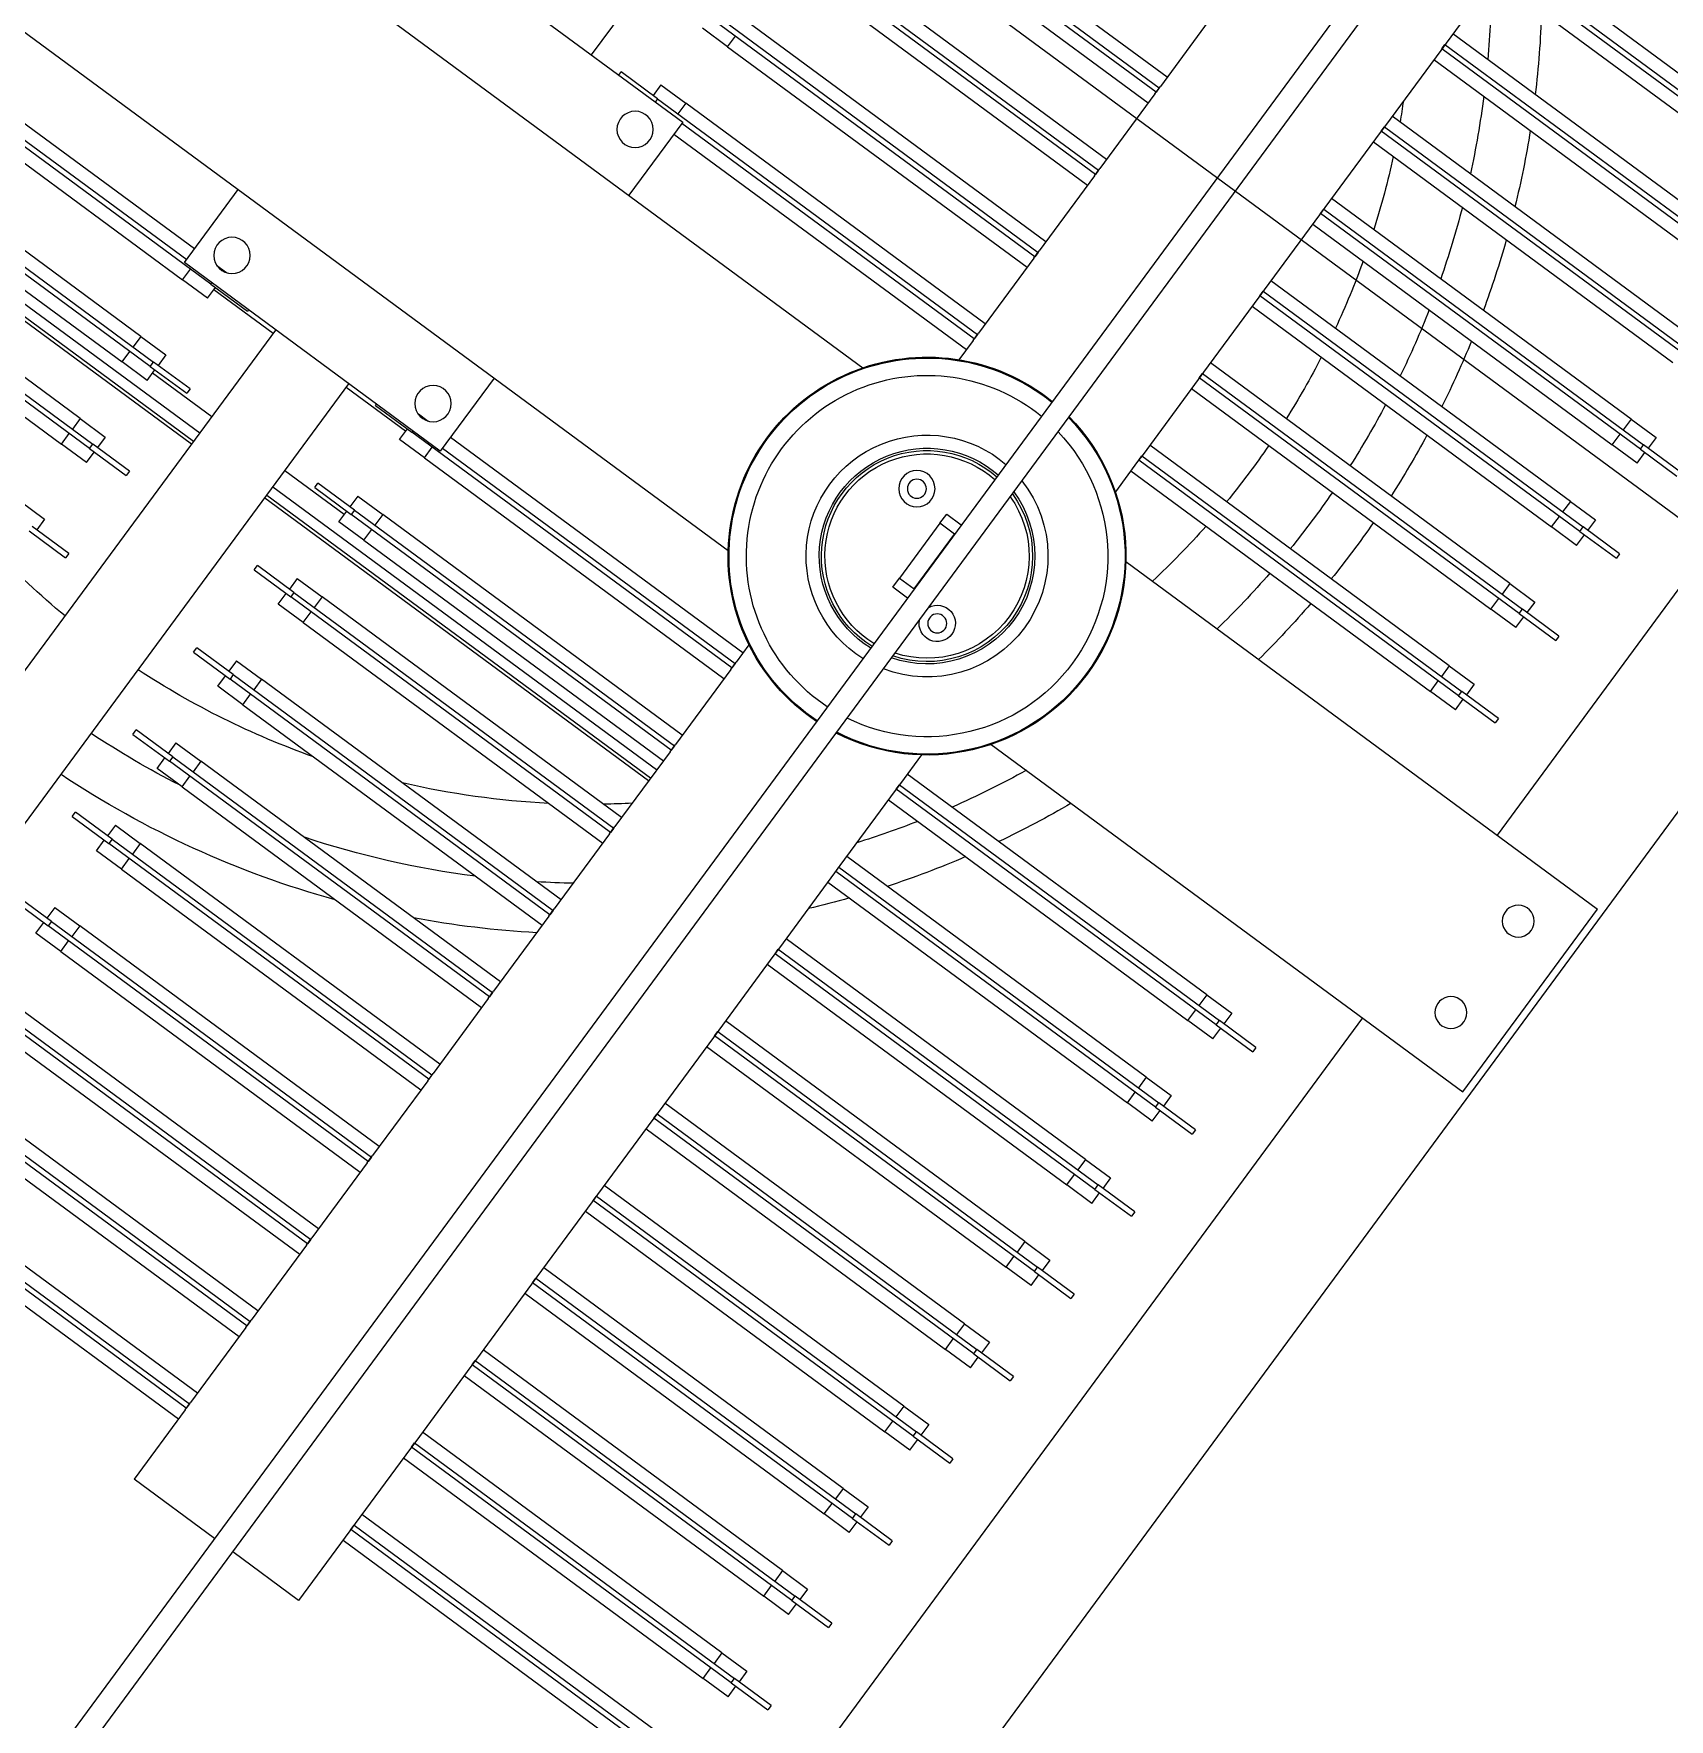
# Model space of a CAD drawing. Header units: metres. Extents: x 432095 to 435012, y 2470938 to 2473256.
# Drawn here: x 433753.53 to 433754.25, y 2471300.165 to 2471300.907 of the extents above; entities that cross this region are included whole.
import ezdxf

# ---------------------------------------------------------------- set-up
doc = ezdxf.new("R2010")
doc.units = ezdxf.units.M
doc.header["$MEASUREMENT"] = 0
doc.linetypes.add('MB D$0$HIDDEN', pattern=[0.375, 0.25, -0.125])
doc.layers.add('cong trinh tram 110kv', color=7, linetype='Continuous', lineweight=5)
doc.layers.add('MB D$0$net dut du kien lam', color=8, linetype='MB D$0$HIDDEN', lineweight=20)

# ---------------------------------------------------------------- blocks, each defined once
blk = doc.blocks.new('MB D$0$MBA 63')
at = {"layer": 'MB D$0$net dut du kien lam', "color": 0, "linetype": 'ByBlock', "ltscale": 3}
blk.add_lwpolyline([(104138.6, 27512.25), (104138.6, 33512.25), (100638.6, 33512.25), (100638.6, 27512.25)], close=True, dxfattribs=at)
blk = doc.blocks.new('MB D$0$mba 1')
at = {"layer": 'cong trinh tram 110kv'}
for p, q in [((-16832.91, 6788.95), (-16832.91, 9988.95)), ((-17161.91, 7348.95), (-17161.91, 9508.95)), ((-17151.91, 9508.95), (-17151.91, 7348.95)), ((-17455.91, 9028.95), (-17455.91, 8218.95)), ((-17415.91, 9028.95), (-17415.91, 8218.95)), ((-16890.91, 8178.95), (-16890.91, 9028.95)), ((-17161.91, 8663.45), (-17205.91, 8663.45)), ((-17205.91, 8625.45), (-17205.91, 8663.45)), ((-17115.91, 8663.45), (-17151.91, 8663.45)), ((-17115.91, 8625.45), (-17115.91, 8663.45)), ((-17369.75, 8630.45), (-17205.91, 8630.45)), ((-17115.91, 8630.45), (-16952.07, 8630.45)), ((-17205.91, 8624.65), (-17380.91, 8624.65)), ((-17380.91, 8622.25), (-17205.91, 8622.25)), ((-17205.91, 8625.45), (-17205.91, 8621.45)), ((-17205.91, 8622.25), (-17205.91, 8624.65)), ((-17205.91, 8580.45), (-17205.91, 8621.45)), ((-17115.91, 8621.45), (-17115.91, 8625.45)), ((-16940.91, 8624.65), (-17115.91, 8624.65)), ((-17115.91, 8624.65), (-17115.91, 8622.25)), ((-17115.91, 8622.25), (-16940.91, 8622.25)), ((-17115.91, 8580.45), (-17115.91, 8621.45)), ((-17205.91, 8616.45), (-17369.75, 8616.45)), ((-16952.07, 8616.45), (-17115.91, 8616.45)), ((-17369.75, 8585.45), (-17205.91, 8585.45)), ((-17115.91, 8585.45), (-16952.07, 8585.45)), ((-16938.41, 8585.45), (-16952.07, 8585.45)), ((-16952.07, 8585.45), (-16952.07, 8579.65)), ((-16938.41, 8585.45), (-16938.41, 8579.65)), ((-17205.91, 8579.65), (-17380.91, 8579.65)), ((-17380.91, 8577.25), (-17205.91, 8577.25)), ((-17205.91, 8580.45), (-17205.91, 8576.45)), ((-17205.91, 8577.25), (-17205.91, 8579.65)), ((-17205.91, 8535.45), (-17205.91, 8576.45)), ((-17115.91, 8576.45), (-17115.91, 8580.45)), ((-16940.91, 8579.65), (-17115.91, 8579.65)), ((-17115.91, 8579.65), (-17115.91, 8577.25)), ((-17115.91, 8577.25), (-16940.91, 8577.25)), ((-17115.91, 8535.45), (-17115.91, 8576.45)), ((-16952.07, 8571.45), (-16952.07, 8577.25)), ((-16940.91, 8579.65), (-16920.91, 8579.65)), ((-16940.91, 8579.65), (-16940.91, 8577.25)), ((-16920.91, 8577.25), (-16940.91, 8577.25)), ((-16938.41, 8571.45), (-16938.41, 8577.25)), ((-16920.91, 8577.25), (-16920.91, 8579.65)), ((-17205.91, 8571.45), (-17369.75, 8571.45)), ((-16952.07, 8571.45), (-17115.91, 8571.45)), ((-16952.07, 8571.45), (-16938.41, 8571.45)), ((-17369.75, 8540.45), (-17205.91, 8540.45)), ((-17115.91, 8540.45), (-16952.07, 8540.45)), ((-16938.41, 8540.45), (-16952.07, 8540.45)), ((-16952.07, 8540.45), (-16952.07, 8534.65)), ((-16938.41, 8540.45), (-16938.41, 8534.65)), ((-17205.91, 8534.65), (-17380.91, 8534.65)), ((-17380.91, 8532.25), (-17205.91, 8532.25)), ((-17205.91, 8535.45), (-17205.91, 8531.45)), ((-17205.91, 8532.25), (-17205.91, 8534.65)), ((-17205.91, 8490.45), (-17205.91, 8531.45)), ((-17115.91, 8531.45), (-17115.91, 8535.45)), ((-16940.91, 8534.65), (-17115.91, 8534.65)), ((-17115.91, 8534.65), (-17115.91, 8532.25)), ((-17115.91, 8532.25), (-16940.91, 8532.25)), ((-17115.91, 8490.45), (-17115.91, 8531.45)), ((-16952.07, 8526.45), (-16952.07, 8532.25)), ((-16940.91, 8534.65), (-16920.91, 8534.65)), ((-16940.91, 8534.65), (-16940.91, 8532.25)), ((-16920.91, 8532.25), (-16940.91, 8532.25)), ((-16938.41, 8526.45), (-16938.41, 8532.25)), ((-16920.91, 8532.25), (-16920.91, 8534.65)), ((-17205.91, 8526.45), (-17369.75, 8526.45)), ((-16952.07, 8526.45), (-17115.91, 8526.45)), ((-16952.07, 8526.45), (-16938.41, 8526.45)), ((-17369.75, 8495.45), (-17383.41, 8495.45)), ((-17383.41, 8495.45), (-17383.41, 8489.65)), ((-17369.75, 8495.45), (-17205.91, 8495.45)), ((-17369.75, 8495.45), (-17369.75, 8489.65)), ((-17115.91, 8495.45), (-16952.07, 8495.45)), ((-16938.41, 8495.45), (-16952.07, 8495.45)), ((-16952.07, 8495.45), (-16952.07, 8489.65)), ((-16938.41, 8495.45), (-16938.41, 8489.65)), ((-17400.91, 8489.65), (-17380.91, 8489.65)), ((-17380.91, 8487.25), (-17400.91, 8487.25)), ((-17383.41, 8481.45), (-17383.41, 8487.25)), ((-17380.91, 8487.25), (-17380.91, 8489.65)), ((-17205.91, 8489.65), (-17380.91, 8489.65)), ((-17380.91, 8487.25), (-17205.91, 8487.25)), ((-17369.75, 8481.45), (-17369.75, 8487.25)), ((-17205.91, 8490.45), (-17205.91, 8486.45)), ((-17205.91, 8487.25), (-17205.91, 8489.65)), ((-17205.91, 8445.45), (-17205.91, 8486.45)), ((-17115.91, 8486.45), (-17115.91, 8490.45)), ((-16940.91, 8489.65), (-17115.91, 8489.65)), ((-17115.91, 8489.65), (-17115.91, 8487.25)), ((-17115.91, 8487.25), (-16940.91, 8487.25)), ((-17115.91, 8445.45), (-17115.91, 8486.45)), ((-16952.07, 8481.45), (-16952.07, 8487.25)), ((-16940.91, 8489.65), (-16920.91, 8489.65)), ((-16940.91, 8489.65), (-16940.91, 8487.25)), ((-16920.91, 8487.25), (-16940.91, 8487.25)), ((-16938.41, 8481.45), (-16938.41, 8487.25)), ((-16920.91, 8487.25), (-16920.91, 8489.65)), ((-17383.41, 8481.45), (-17369.75, 8481.45)), ((-17205.91, 8481.45), (-17369.75, 8481.45)), ((-16952.07, 8481.45), (-17115.91, 8481.45)), ((-16952.07, 8481.45), (-16938.41, 8481.45)), ((-17369.75, 8450.45), (-17383.41, 8450.45)), ((-17383.41, 8450.45), (-17383.41, 8444.65)), ((-17369.75, 8450.45), (-17205.91, 8450.45)), ((-17369.75, 8450.45), (-17369.75, 8444.65)), ((-17115.91, 8450.45), (-16952.07, 8450.45)), ((-16938.41, 8450.45), (-16952.07, 8450.45)), ((-16952.07, 8450.45), (-16952.07, 8444.65)), ((-16938.41, 8450.45), (-16938.41, 8444.65)), ((-17400.91, 8444.65), (-17380.91, 8444.65)), ((-17400.91, 8444.65), (-17400.91, 8442.25)), ((-17380.91, 8442.25), (-17400.91, 8442.25)), ((-17383.41, 8436.45), (-17383.41, 8442.25)), ((-17380.91, 8442.25), (-17380.91, 8444.65)), ((-17205.91, 8444.65), (-17380.91, 8444.65)), ((-17380.91, 8442.25), (-17205.91, 8442.25)), ((-17369.75, 8436.45), (-17369.75, 8442.25)), ((-17205.91, 8445.45), (-17205.91, 8441.45)), ((-17205.91, 8442.25), (-17205.91, 8444.65)), ((-17205.91, 8400.45), (-17205.91, 8441.45)), ((-17115.91, 8441.45), (-17115.91, 8445.45)), ((-16940.91, 8444.65), (-17115.91, 8444.65)), ((-17115.91, 8444.65), (-17115.91, 8442.25)), ((-17115.91, 8442.25), (-16940.91, 8442.25)), ((-17115.91, 8400.45), (-17115.91, 8441.45)), ((-16952.07, 8436.45), (-16952.07, 8442.25)), ((-16940.91, 8444.65), (-16920.91, 8444.65)), ((-16940.91, 8444.65), (-16940.91, 8442.25)), ((-16920.91, 8442.25), (-16940.91, 8442.25)), ((-16938.41, 8436.45), (-16938.41, 8442.25)), ((-16920.91, 8442.25), (-16920.91, 8444.65)), ((-17383.41, 8436.45), (-17369.75, 8436.45)), ((-17205.91, 8436.45), (-17369.75, 8436.45)), ((-16952.07, 8436.45), (-17115.91, 8436.45)), ((-16952.07, 8436.45), (-16938.41, 8436.45)), ((-17369.75, 8405.45), (-17383.41, 8405.45)), ((-17383.41, 8405.45), (-17383.41, 8399.65)), ((-17369.75, 8405.45), (-17205.91, 8405.45)), ((-17369.75, 8405.45), (-17369.75, 8399.65)), ((-17115.91, 8405.45), (-16952.07, 8405.45)), ((-16938.41, 8405.45), (-16952.07, 8405.45)), ((-16952.07, 8405.45), (-16952.07, 8399.65)), ((-16938.41, 8405.45), (-16938.41, 8399.65)), ((-17400.91, 8399.65), (-17380.91, 8399.65)), ((-17400.91, 8399.65), (-17400.91, 8397.25)), ((-17380.91, 8397.25), (-17400.91, 8397.25)), ((-17383.41, 8391.45), (-17383.41, 8397.25)), ((-17380.91, 8397.25), (-17380.91, 8399.65)), ((-17205.91, 8399.65), (-17380.91, 8399.65)), ((-17380.91, 8397.25), (-17205.91, 8397.25)), ((-17369.75, 8391.45), (-17369.75, 8397.25)), ((-17205.91, 8400.45), (-17205.91, 8396.45)), ((-17205.91, 8397.25), (-17205.91, 8399.65)), ((-17115.91, 8396.45), (-17115.91, 8400.45)), ((-16940.91, 8399.65), (-17115.91, 8399.65)), ((-17115.91, 8399.65), (-17115.91, 8397.25)), ((-17115.91, 8397.25), (-16940.91, 8397.25)), ((-16952.07, 8391.45), (-16952.07, 8397.25)), ((-16940.91, 8399.65), (-16920.91, 8399.65)), ((-16940.91, 8399.65), (-16940.91, 8397.25)), ((-16920.91, 8397.25), (-16940.91, 8397.25)), ((-16938.41, 8391.45), (-16938.41, 8397.25)), ((-16920.91, 8397.25), (-16920.91, 8399.65)), ((-17383.41, 8391.45), (-17369.75, 8391.45)), ((-17205.91, 8391.45), (-17369.75, 8391.45)), ((-17205.91, 8355.45), (-17205.91, 8396.45)), ((-17115.91, 8355.45), (-17115.91, 8396.45)), ((-16952.07, 8391.45), (-17115.91, 8391.45)), ((-16952.07, 8391.45), (-16938.41, 8391.45)), ((-17369.75, 8360.45), (-17383.41, 8360.45)), ((-17383.41, 8360.45), (-17383.41, 8354.65)), ((-17369.75, 8360.45), (-17205.91, 8360.45)), ((-17369.75, 8360.45), (-17369.75, 8354.65)), ((-17115.91, 8360.45), (-16952.07, 8360.45)), ((-16938.41, 8360.45), (-16952.07, 8360.45)), ((-16952.07, 8360.45), (-16952.07, 8354.65)), ((-16938.41, 8360.45), (-16938.41, 8354.65)), ((-17490.91, 8354.65), (-17470.91, 8354.65)), ((-17470.91, 8352.25), (-17490.91, 8352.25)), ((-17488.41, 8346.45), (-17488.41, 8352.25)), ((-17470.91, 8352.25), (-17470.91, 8354.65)), ((-17400.91, 8354.65), (-17380.91, 8354.65)), ((-17400.91, 8354.65), (-17400.91, 8352.25)), ((-17380.91, 8352.25), (-17400.91, 8352.25)), ((-17383.41, 8346.45), (-17383.41, 8352.25)), ((-17380.91, 8352.25), (-17380.91, 8354.65)), ((-17205.91, 8354.65), (-17380.91, 8354.65)), ((-17380.91, 8352.25), (-17205.91, 8352.25)), ((-17369.75, 8346.45), (-17369.75, 8352.25)), ((-17205.91, 8355.45), (-17205.91, 8351.45)), ((-17205.91, 8352.25), (-17205.91, 8354.65)), ((-17115.91, 8351.45), (-17115.91, 8355.45)), ((-16940.91, 8354.65), (-17115.91, 8354.65)), ((-17115.91, 8354.65), (-17115.91, 8352.25)), ((-17115.91, 8352.25), (-16940.91, 8352.25)), ((-16952.07, 8346.45), (-16952.07, 8352.25)), ((-16940.91, 8354.65), (-16920.91, 8354.65)), ((-16940.91, 8354.65), (-16940.91, 8352.25)), ((-16920.91, 8352.25), (-16940.91, 8352.25)), ((-16938.41, 8346.45), (-16938.41, 8352.25)), ((-16920.91, 8352.25), (-16920.91, 8354.65)), ((-17502.07, 8346.45), (-17488.41, 8346.45)), ((-17383.41, 8346.45), (-17369.75, 8346.45)), ((-17205.91, 8346.45), (-17369.75, 8346.45)), ((-17205.91, 8310.45), (-17205.91, 8351.45)), ((-17115.91, 8310.45), (-17115.91, 8351.45)), ((-16952.07, 8346.45), (-17115.91, 8346.45)), ((-16952.07, 8346.45), (-16938.41, 8346.45)), ((-17665.91, 8315.45), (-17502.07, 8315.45)), ((-17488.41, 8315.45), (-17502.07, 8315.45)), ((-17502.07, 8315.45), (-17502.07, 8309.65)), ((-17488.41, 8315.45), (-17488.41, 8309.65)), ((-17369.75, 8315.45), (-17383.41, 8315.45)), ((-17383.41, 8315.45), (-17383.41, 8309.65)), ((-17369.75, 8315.45), (-17205.91, 8315.45)), ((-17369.75, 8315.45), (-17369.75, 8309.65)), ((-17115.91, 8315.45), (-16952.07, 8315.45)), ((-16938.41, 8315.45), (-16952.07, 8315.45)), ((-16952.07, 8315.45), (-16952.07, 8309.65)), ((-16938.41, 8315.45), (-16938.41, 8309.65)), ((-17490.91, 8309.65), (-17665.91, 8309.65)), ((-17490.91, 8309.65), (-17470.91, 8309.65)), ((-17490.91, 8309.65), (-17490.91, 8307.25)), ((-17470.91, 8307.25), (-17470.91, 8309.65)), ((-17400.91, 8309.65), (-17380.91, 8309.65)), ((-17400.91, 8309.65), (-17400.91, 8307.25)), ((-17380.91, 8307.25), (-17380.91, 8309.65)), ((-17205.91, 8309.65), (-17380.91, 8309.65)), ((-17205.91, 8310.45), (-17205.91, 8306.45)), ((-17205.91, 8307.25), (-17205.91, 8309.65)), ((-17115.91, 8306.45), (-17115.91, 8310.45)), ((-16940.91, 8309.65), (-17115.91, 8309.65)), ((-17115.91, 8309.65), (-17115.91, 8307.25)), ((-16940.91, 8309.65), (-16920.91, 8309.65)), ((-16940.91, 8309.65), (-16940.91, 8307.25)), ((-16920.91, 8307.25), (-16920.91, 8309.65)), ((-17665.91, 8307.25), (-17490.91, 8307.25)), ((-17502.07, 8301.45), (-17665.91, 8301.45)), ((-17502.07, 8301.45), (-17502.07, 8307.25)), ((-17502.07, 8301.45), (-17488.41, 8301.45)), ((-17470.91, 8307.25), (-17490.91, 8307.25)), ((-17488.41, 8301.45), (-17488.41, 8307.25)), ((-17380.91, 8307.25), (-17400.91, 8307.25)), ((-17383.41, 8301.45), (-17383.41, 8307.25)), ((-17383.41, 8301.45), (-17369.75, 8301.45)), ((-17380.91, 8307.25), (-17205.91, 8307.25)), ((-17369.75, 8301.45), (-17369.75, 8307.25)), ((-17205.91, 8301.45), (-17369.75, 8301.45)), ((-17205.91, 8265.45), (-17205.91, 8306.45)), ((-17115.91, 8307.25), (-16940.91, 8307.25)), ((-17115.91, 8265.45), (-17115.91, 8306.45)), ((-16952.07, 8301.45), (-17115.91, 8301.45)), ((-16952.07, 8301.45), (-16952.07, 8307.25)), ((-16952.07, 8301.45), (-16938.41, 8301.45)), ((-16920.91, 8307.25), (-16940.91, 8307.25)), ((-16938.41, 8301.45), (-16938.41, 8307.25)), ((-17455.91, 8281.45), (-17665.91, 8281.45)), ((-17455.91, 8279.95), (-17665.91, 8279.95)), ((-17205.91, 8281.45), (-17415.91, 8281.45)), ((-17205.91, 8279.95), (-17415.91, 8279.95)), ((-17455.91, 8275.45), (-17665.91, 8275.45)), ((-17205.91, 8275.45), (-17415.91, 8275.45)), ((-17665.91, 8270.45), (-17502.07, 8270.45)), ((-17490.91, 8264.65), (-17665.91, 8264.65)), ((-17488.41, 8270.45), (-17502.07, 8270.45)), ((-17502.07, 8270.45), (-17502.07, 8264.65)), ((-17490.91, 8264.65), (-17470.91, 8264.65)), ((-17490.91, 8264.65), (-17490.91, 8262.25)), ((-17488.41, 8270.45), (-17488.41, 8264.65)), ((-17455.91, 8266.45), (-17488.41, 8266.45)), ((-17470.91, 8262.25), (-17470.91, 8264.65)), ((-17383.41, 8266.45), (-17415.91, 8266.45)), ((-17400.91, 8264.65), (-17380.91, 8264.65)), ((-17400.91, 8264.65), (-17400.91, 8262.25)), ((-17369.75, 8270.45), (-17383.41, 8270.45)), ((-17383.41, 8270.45), (-17383.41, 8264.65)), ((-17380.91, 8262.25), (-17380.91, 8264.65)), ((-17205.91, 8264.65), (-17380.91, 8264.65)), ((-17369.75, 8270.45), (-17205.91, 8270.45)), ((-17369.75, 8270.45), (-17369.75, 8264.65)), ((-17205.91, 8265.45), (-17205.91, 8261.45)), ((-17205.91, 8262.25), (-17205.91, 8264.65)), ((-17115.91, 8270.45), (-16952.07, 8270.45)), ((-17115.91, 8261.45), (-17115.91, 8265.45)), ((-16940.91, 8264.65), (-17115.91, 8264.65)), ((-17115.91, 8264.65), (-17115.91, 8262.25)), ((-16938.41, 8270.45), (-16952.07, 8270.45)), ((-16952.07, 8270.45), (-16952.07, 8264.65)), ((-16940.91, 8264.65), (-16920.91, 8264.65)), ((-16940.91, 8264.65), (-16940.91, 8262.25)), ((-16938.41, 8270.45), (-16938.41, 8264.65)), ((-16920.91, 8262.25), (-16920.91, 8264.65)), ((-17665.91, 8262.25), (-17490.91, 8262.25)), ((-17502.07, 8256.45), (-17665.91, 8256.45)), ((-17502.07, 8256.45), (-17502.07, 8262.25)), ((-17502.07, 8256.45), (-17488.41, 8256.45)), ((-17470.91, 8262.25), (-17490.91, 8262.25)), ((-17488.41, 8256.45), (-17488.41, 8262.25)), ((-17380.91, 8262.25), (-17400.91, 8262.25)), ((-17383.41, 8256.45), (-17383.41, 8262.25)), ((-17383.41, 8256.45), (-17369.75, 8256.45)), ((-17380.91, 8262.25), (-17205.91, 8262.25)), ((-17369.75, 8256.45), (-17369.75, 8262.25)), ((-17205.91, 8256.45), (-17369.75, 8256.45)), ((-17205.91, 8220.45), (-17205.91, 8261.45)), ((-17115.91, 8262.25), (-16940.91, 8262.25)), ((-17115.91, 8220.45), (-17115.91, 8261.45)), ((-16952.07, 8256.45), (-17115.91, 8256.45)), ((-16952.07, 8256.45), (-16952.07, 8262.25)), ((-16952.07, 8256.45), (-16938.41, 8256.45)), ((-16920.91, 8262.25), (-16940.91, 8262.25)), ((-16938.41, 8256.45), (-16938.41, 8262.25)), ((-17665.91, 8225.45), (-17502.07, 8225.45)), ((-17490.91, 8219.65), (-17665.91, 8219.65)), ((-17505.91, 8218.95), (-17505.91, 8178.95)), ((-17365.91, 8218.95), (-17505.91, 8218.95)), ((-17488.41, 8225.45), (-17502.07, 8225.45)), ((-17502.07, 8225.45), (-17502.07, 8219.65)), ((-17490.91, 8219.65), (-17470.91, 8219.65)), ((-17490.91, 8219.65), (-17490.91, 8218.95)), ((-17488.41, 8225.45), (-17488.41, 8219.65)), ((-17455.91, 8220.95), (-17488.41, 8220.95)), ((-17470.91, 8218.95), (-17470.91, 8219.65)), ((-17383.41, 8220.95), (-17415.91, 8220.95)), ((-17400.91, 8219.65), (-17380.91, 8219.65)), ((-17400.91, 8219.65), (-17400.91, 8218.95)), ((-17369.75, 8225.45), (-17383.41, 8225.45)), ((-17383.41, 8225.45), (-17383.41, 8219.65)), ((-17380.91, 8218.95), (-17380.91, 8219.65)), ((-17205.91, 8219.65), (-17380.91, 8219.65)), ((-17369.75, 8225.45), (-17205.91, 8225.45)), ((-17369.75, 8225.45), (-17369.75, 8219.65)), ((-17365.91, 8178.95), (-17365.91, 8218.95)), ((-17205.91, 8220.45), (-17205.91, 8216.45)), ((-17205.91, 8217.25), (-17205.91, 8219.65)), ((-17115.91, 8225.45), (-16952.07, 8225.45)), ((-17115.91, 8216.45), (-17115.91, 8220.45)), ((-16940.91, 8219.65), (-17115.91, 8219.65)), ((-17115.91, 8219.65), (-17115.91, 8217.25)), ((-16938.41, 8225.45), (-16952.07, 8225.45)), ((-16952.07, 8225.45), (-16952.07, 8219.65)), ((-16940.91, 8219.65), (-16920.91, 8219.65)), ((-16940.91, 8219.65), (-16940.91, 8217.25)), ((-16938.41, 8225.45), (-16938.41, 8219.65)), ((-16920.91, 8217.25), (-16920.91, 8219.65)), ((-17665.91, 8217.25), (-17505.91, 8217.25)), ((-17505.91, 8211.45), (-17665.91, 8211.45)), ((-17493.69, 8211.45), (-17488.41, 8211.45)), ((-17488.41, 8211.45), (-17488.41, 8211.55)), ((-17383.41, 8211.45), (-17383.41, 8211.55)), ((-17383.41, 8211.45), (-17378.12, 8211.45)), ((-17365.91, 8217.25), (-17205.91, 8217.25)), ((-17205.91, 8211.45), (-17365.91, 8211.45)), ((-17205.91, 8206.91), (-17205.91, 8216.45)), ((-17115.91, 8217.25), (-16940.91, 8217.25)), ((-17115.91, 8200.91), (-17115.91, 8216.45)), ((-16952.07, 8211.45), (-17115.91, 8211.45)), ((-16952.07, 8211.45), (-16952.07, 8217.25)), ((-16952.07, 8211.45), (-16938.41, 8211.45)), ((-16920.91, 8217.25), (-16940.91, 8217.25)), ((-16938.41, 8211.45), (-16938.41, 8217.25)), ((-17793.95, 8178.95), (-17237.87, 8178.95)), ((-17093.95, 8178.95), (-16835.91, 8178.95)), ((-16835.91, 8178.95), (-16835.91, 8078.95)), ((-17161.91, 8148.95), (-17169.91, 8148.95)), ((-17169.91, 8148.95), (-17169.91, 8143.95)), ((-17169.91, 8143.95), (-17161.91, 8143.95)), ((-17169.91, 8113.95), (-17169.91, 8143.95)), ((-17161.91, 8143.95), (-17161.91, 8113.95)), ((-17161.91, 8113.95), (-17169.91, 8113.95)), ((-17169.91, 8113.95), (-17169.91, 8108.95)), ((-17169.91, 8108.95), (-17161.91, 8108.95)), ((-17793.95, 8078.95), (-17237.87, 8078.95)), ((-17365.91, 8038.95), (-17365.91, 8078.95)), ((-17093.95, 8078.95), (-16835.91, 8078.95)), ((-16890.91, 6872.69), (-16890.91, 8078.95)), ((-17115.91, 8040.45), (-17115.91, 8056.99)), ((-17205.91, 8040.45), (-17205.91, 8050.98)), ((-17365.91, 8045.45), (-17205.91, 8045.45)), ((-17205.91, 8040.45), (-17205.91, 8036.45)), ((-17115.91, 8045.45), (-16952.07, 8045.45)), ((-17115.91, 8036.45), (-17115.91, 8040.45)), ((-16938.41, 8045.45), (-16952.07, 8045.45)), ((-16952.07, 8045.45), (-16952.07, 8039.65)), ((-16938.41, 8045.45), (-16938.41, 8039.65)), ((-17505.91, 8038.95), (-17365.91, 8038.95)), ((-17415.91, 7389.92), (-17415.91, 8038.95)), ((-17400.91, 8038.95), (-17400.91, 8037.25)), ((-17380.91, 8037.25), (-17400.91, 8037.25)), ((-17383.41, 8031.45), (-17383.41, 8037.25)), ((-17380.91, 8037.25), (-17380.91, 8038.95)), ((-17380.91, 8037.25), (-17205.91, 8037.25)), ((-17369.75, 8031.45), (-17369.75, 8037.25)), ((-17205.91, 8039.65), (-17365.91, 8039.65)), ((-17205.91, 8037.25), (-17205.91, 8039.65)), ((-17205.91, 7995.45), (-17205.91, 8036.45)), ((-16940.91, 8039.65), (-17115.91, 8039.65)), ((-17115.91, 8039.65), (-17115.91, 8037.25)), ((-17115.91, 8037.25), (-16940.91, 8037.25)), ((-17115.91, 7995.45), (-17115.91, 8036.45)), ((-16952.07, 8031.45), (-16952.07, 8037.25)), ((-16940.91, 8039.65), (-16920.91, 8039.65)), ((-16940.91, 8039.65), (-16940.91, 8037.25)), ((-16920.91, 8037.25), (-16940.91, 8037.25)), ((-16938.41, 8031.45), (-16938.41, 8037.25)), ((-16920.91, 8037.25), (-16920.91, 8039.65)), ((-17383.41, 8031.45), (-17369.75, 8031.45)), ((-17205.91, 8031.45), (-17369.75, 8031.45)), ((-16952.07, 8031.45), (-17115.91, 8031.45)), ((-16952.07, 8031.45), (-16938.41, 8031.45)), ((-17369.75, 8000.45), (-17383.41, 8000.45)), ((-17369.75, 8000.45), (-17205.91, 8000.45)), ((-17369.75, 8000.45), (-17369.75, 7994.65)), ((-17115.91, 8000.45), (-16952.07, 8000.45)), ((-16938.41, 8000.45), (-16952.07, 8000.45)), ((-16952.07, 8000.45), (-16952.07, 7994.65)), ((-16938.41, 8000.45), (-16938.41, 7994.65)), ((-17205.91, 7994.65), (-17380.91, 7994.65)), ((-17380.91, 7992.25), (-17205.91, 7992.25)), ((-17205.91, 7995.45), (-17205.91, 7991.45)), ((-17205.91, 7992.25), (-17205.91, 7994.65)), ((-17205.91, 7950.45), (-17205.91, 7991.45)), ((-17115.91, 7991.45), (-17115.91, 7995.45)), ((-16940.91, 7994.65), (-17115.91, 7994.65)), ((-17115.91, 7994.65), (-17115.91, 7992.25)), ((-17115.91, 7992.25), (-16940.91, 7992.25)), ((-17115.91, 7950.45), (-17115.91, 7991.45)), ((-16952.07, 7986.45), (-16952.07, 7992.25)), ((-16940.91, 7994.65), (-16920.91, 7994.65)), ((-16940.91, 7994.65), (-16940.91, 7992.25)), ((-16920.91, 7992.25), (-16940.91, 7992.25)), ((-16938.41, 7986.45), (-16938.41, 7992.25)), ((-16920.91, 7992.25), (-16920.91, 7994.65)), ((-17205.91, 7986.45), (-17369.75, 7986.45)), ((-16952.07, 7986.45), (-17115.91, 7986.45)), ((-16952.07, 7986.45), (-16938.41, 7986.45)), ((-17369.75, 7955.45), (-17205.91, 7955.45)), ((-17115.91, 7955.45), (-16952.07, 7955.45)), ((-16938.41, 7955.45), (-16952.07, 7955.45)), ((-16952.07, 7955.45), (-16952.07, 7949.65)), ((-16938.41, 7955.45), (-16938.41, 7949.65)), ((-17205.91, 7949.65), (-17380.91, 7949.65)), ((-17380.91, 7947.25), (-17205.91, 7947.25)), ((-17205.91, 7950.45), (-17205.91, 7946.45)), ((-17205.91, 7947.25), (-17205.91, 7949.65)), ((-17205.91, 7905.45), (-17205.91, 7946.45)), ((-17115.91, 7946.45), (-17115.91, 7950.45)), ((-16940.91, 7949.65), (-17115.91, 7949.65)), ((-17115.91, 7949.65), (-17115.91, 7947.25)), ((-17115.91, 7947.25), (-16940.91, 7947.25)), ((-17115.91, 7905.45), (-17115.91, 7946.45)), ((-16952.07, 7941.45), (-16952.07, 7947.25)), ((-16940.91, 7949.65), (-16920.91, 7949.65)), ((-16940.91, 7949.65), (-16940.91, 7947.25)), ((-16920.91, 7947.25), (-16940.91, 7947.25)), ((-16938.41, 7941.45), (-16938.41, 7947.25)), ((-16920.91, 7947.25), (-16920.91, 7949.65)), ((-17205.91, 7941.45), (-17369.75, 7941.45)), ((-16952.07, 7941.45), (-17115.91, 7941.45)), ((-16952.07, 7941.45), (-16938.41, 7941.45)), ((-17369.75, 7910.45), (-17205.91, 7910.45)), ((-17115.91, 7910.45), (-16952.07, 7910.45)), ((-16938.41, 7910.45), (-16952.07, 7910.45)), ((-16952.07, 7910.45), (-16952.07, 7904.65)), ((-16938.41, 7910.45), (-16938.41, 7904.65)), ((-17205.91, 7904.65), (-17380.91, 7904.65)), ((-17380.91, 7902.25), (-17205.91, 7902.25)), ((-17205.91, 7905.45), (-17205.91, 7901.45)), ((-17205.91, 7902.25), (-17205.91, 7904.65)), ((-17205.91, 7860.45), (-17205.91, 7901.45)), ((-17115.91, 7901.45), (-17115.91, 7905.45)), ((-16940.91, 7904.65), (-17115.91, 7904.65)), ((-17115.91, 7904.65), (-17115.91, 7902.25)), ((-17115.91, 7902.25), (-16940.91, 7902.25)), ((-17115.91, 7860.45), (-17115.91, 7901.45)), ((-16952.07, 7896.45), (-16952.07, 7902.25)), ((-16940.91, 7904.65), (-16920.91, 7904.65)), ((-16940.91, 7904.65), (-16940.91, 7902.25)), ((-16920.91, 7902.25), (-16940.91, 7902.25)), ((-16938.41, 7896.45), (-16938.41, 7902.25)), ((-17205.91, 7896.45), (-17369.75, 7896.45)), ((-16952.07, 7896.45), (-17115.91, 7896.45)), ((-16952.07, 7896.45), (-16938.41, 7896.45)), ((-17115.91, 7865.45), (-16952.07, 7865.45)), ((-17115.91, 7856.45), (-17115.91, 7860.45)), ((-16940.91, 7859.65), (-17115.91, 7859.65)), ((-17115.91, 7859.65), (-17115.91, 7857.25)), ((-17115.91, 7857.25), (-16940.91, 7857.25)), ((-17115.91, 7815.45), (-17115.91, 7856.45)), ((-16952.07, 7851.45), (-17115.91, 7851.45)), ((-17115.91, 7820.45), (-16952.07, 7820.45)), ((-17115.91, 7811.45), (-17115.91, 7815.45)), ((-16940.91, 7814.65), (-17115.91, 7814.65)), ((-17115.91, 7814.65), (-17115.91, 7812.25)), ((-17115.91, 7812.25), (-16940.91, 7812.25)), ((-17115.91, 7770.45), (-17115.91, 7811.45)), ((-16952.07, 7806.45), (-17115.91, 7806.45)), ((-17115.91, 7775.45), (-16952.07, 7775.45)), ((-16940.91, 7769.65), (-17115.91, 7769.65)), ((-17115.91, 7767.25), (-16940.91, 7767.25)), ((-16952.07, 7761.45), (-17115.91, 7761.45))]:
    blk.add_line(p, q, dxfattribs=at)
for centre, radius in [((-17490.91, 8203.95), 8), ((-17380.91, 8203.95), 8), ((-16860.91, 8153.95), 7), ((-17144.7, 8150.16), 4.19), ((-17187.12, 8107.73), 8), ((-17187.12, 8107.73), 4.19), ((-16860.91, 8103.95), 7), ((-17380.91, 8053.95), 8)]:
    blk.add_circle(centre, radius, dxfattribs=at)
for centre, radius, start, end in [((-17435.91, 8013.45), 419.7, 69.06774, 87.26864), ((-17435.91, 8013.45), 397.3, 80.62967, 87.11453), ((-17435.91, 8013.45), 397.3, 60.85529, 72.06731), ((-17435.91, 8013.45), 419.7, 56.76925, 64.24314), ((-17435.91, 8013.45), 362.5, 93.16275, 106.81548), ((-17435.91, 8013.45), 362.5, 73.18452, 86.83725), ((-17435.91, 8013.45), 362.5, 56.41887, 66.72526), ((-17435.91, 8013.45), 397.3, 54.62639, 56.94577), ((-17435.91, 8013.45), 362.5, 50.61837, 52.60643), ((-17435.91, 8013.45), 419.7, 37.75919, 40.31918), ((-17435.91, 8013.45), 419.7, 30.33961, 35.37931), ((-17435.91, 8013.45), 397.3, 32.24902, 36.34781), ((-17165.91, 8128.95), 87.63, 87.38362, 272.61638), ((-17165.91, 8128.95), 87.62, 87.38337, 272.61663), ((-17165.91, 8128.95), 87.61, 87.38307, 272.61693), ((-17165.91, 8128.95), 87.42, 87.37751, 272.62249), ((-17165.91, 8128.95), 87.23, 87.37162, 272.62838), ((-17165.91, 8128.95), 87.63, 279.19354, 80.80646), ((-17165.91, 8128.95), 87.62, 279.19445, 80.80555), ((-17165.91, 8128.95), 87.61, 279.19551, 80.80449), ((-17165.91, 8128.95), 87.42, 279.21518, 80.78482), ((-17165.91, 8128.95), 87.23, 279.23605, 80.76395), ((-17435.91, 8013.45), 397.3, 24.61762, 29.89171), ((-17435.91, 8013.45), 419.7, 23.22423, 28.14906), ((-17165.91, 8128.95), 79.59, 87.11932, 272.88068), ((-17165.91, 8128.95), 79.59, 280.13083, 79.86917), ((-17165.91, 8128.95), 53.27, 85.69396, 274.30604), ((-17165.91, 8128.95), 47.5, 85.16937, 274.83063), ((-17165.91, 8128.95), 46.5, 85.06523, 274.93477), ((-17165.91, 8128.95), 53.27, 285.23587, 74.76413), ((-17165.91, 8128.95), 47.5, 287.14176, 72.85824), ((-17165.91, 8128.95), 45, 84.90031, 275.09969), ((-17165.91, 8128.95), 46.5, 287.5222, 72.4778), ((-17165.91, 8128.95), 45, 288.1262, 71.8738), ((-17144.7, 8150.16), 8, 205.62414, 154.37586), ((-17435.91, 8013.45), 362.5, 5.06443, 10.40993), ((-17435.91, 8013.45), 397.3, 4.6198, 9.48923), ((-17435.91, 8013.45), 419.7, 4.37277, 8.97853), ((-17435.91, 8013.45), 362.5, 357.94481, 2.8462), ((-17435.91, 8013.45), 397.3, 358.1249, 2.59671), ((-17435.91, 8013.45), 419.7, 358.225, 2.45805), ((-17435.91, 8013.45), 362.5, 350.7931, 355.7285), ((-17435.91, 8013.45), 397.3, 351.60568, 356.10326), ((-17435.91, 8013.45), 419.7, 352.05662, 356.31151), ((-17435.91, 8013.45), 362.5, 343.49267, 348.54369), ((-17435.91, 8013.45), 397.3, 344.97449, 349.55902), ((-17435.91, 8013.45), 419.7, 345.79369, 350.12195), ((-17435.91, 8013.45), 362.5, 335.90343, 341.17016), ((-17435.91, 8013.45), 397.3, 338.1293, 342.87323), ((-17435.91, 8013.45), 419.7, 339.35149, 343.81311), ((-17435.91, 8013.45), 362.5, 331.97695, 333.45526), ((-17435.91, 8013.45), 397.3, 330.93658, 335.93637), ((-17435.91, 8013.45), 419.7, 332.62233, 337.29471), ((-17435.91, 8013.45), 397.3, 323.65219, 328.59963), ((-17435.91, 8013.45), 419.7, 325.45359, 330.44815)]:
    blk.add_arc(centre, radius, start, end, dxfattribs=at)

msp = doc.modelspace()

# ---------------------------------------------------------------- block references
at = {"layer": 'cong trinh tram 110kv', "yscale": 0.00100000003283925, "zscale": 0.001}
for name, p, xscale, rotation in [('MB D$0$MBA 63', (433790.66619, 2471403.22024), 0.001000000045165598, 233.6153637256497), ('MB D$0$mba 1', (433772.56501, 2471297.03842), -0.001000000032834317, 143.6153590623919)]:
    msp.add_blockref(name, p, dxfattribs=dict(at, xscale=xscale, rotation=rotation))

doc.saveas('drawing.dxf')
